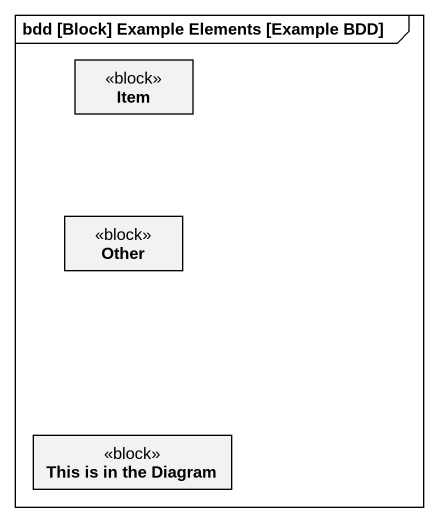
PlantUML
@startuml
mainframe bdd [Block] Example Elements [Example BDD]
hide circle
hide empty members
class Item <<block>>
class Other <<block>>
class "This is in the Diagram" as This_is_in_the_Diagram <<block>>
@enduml
